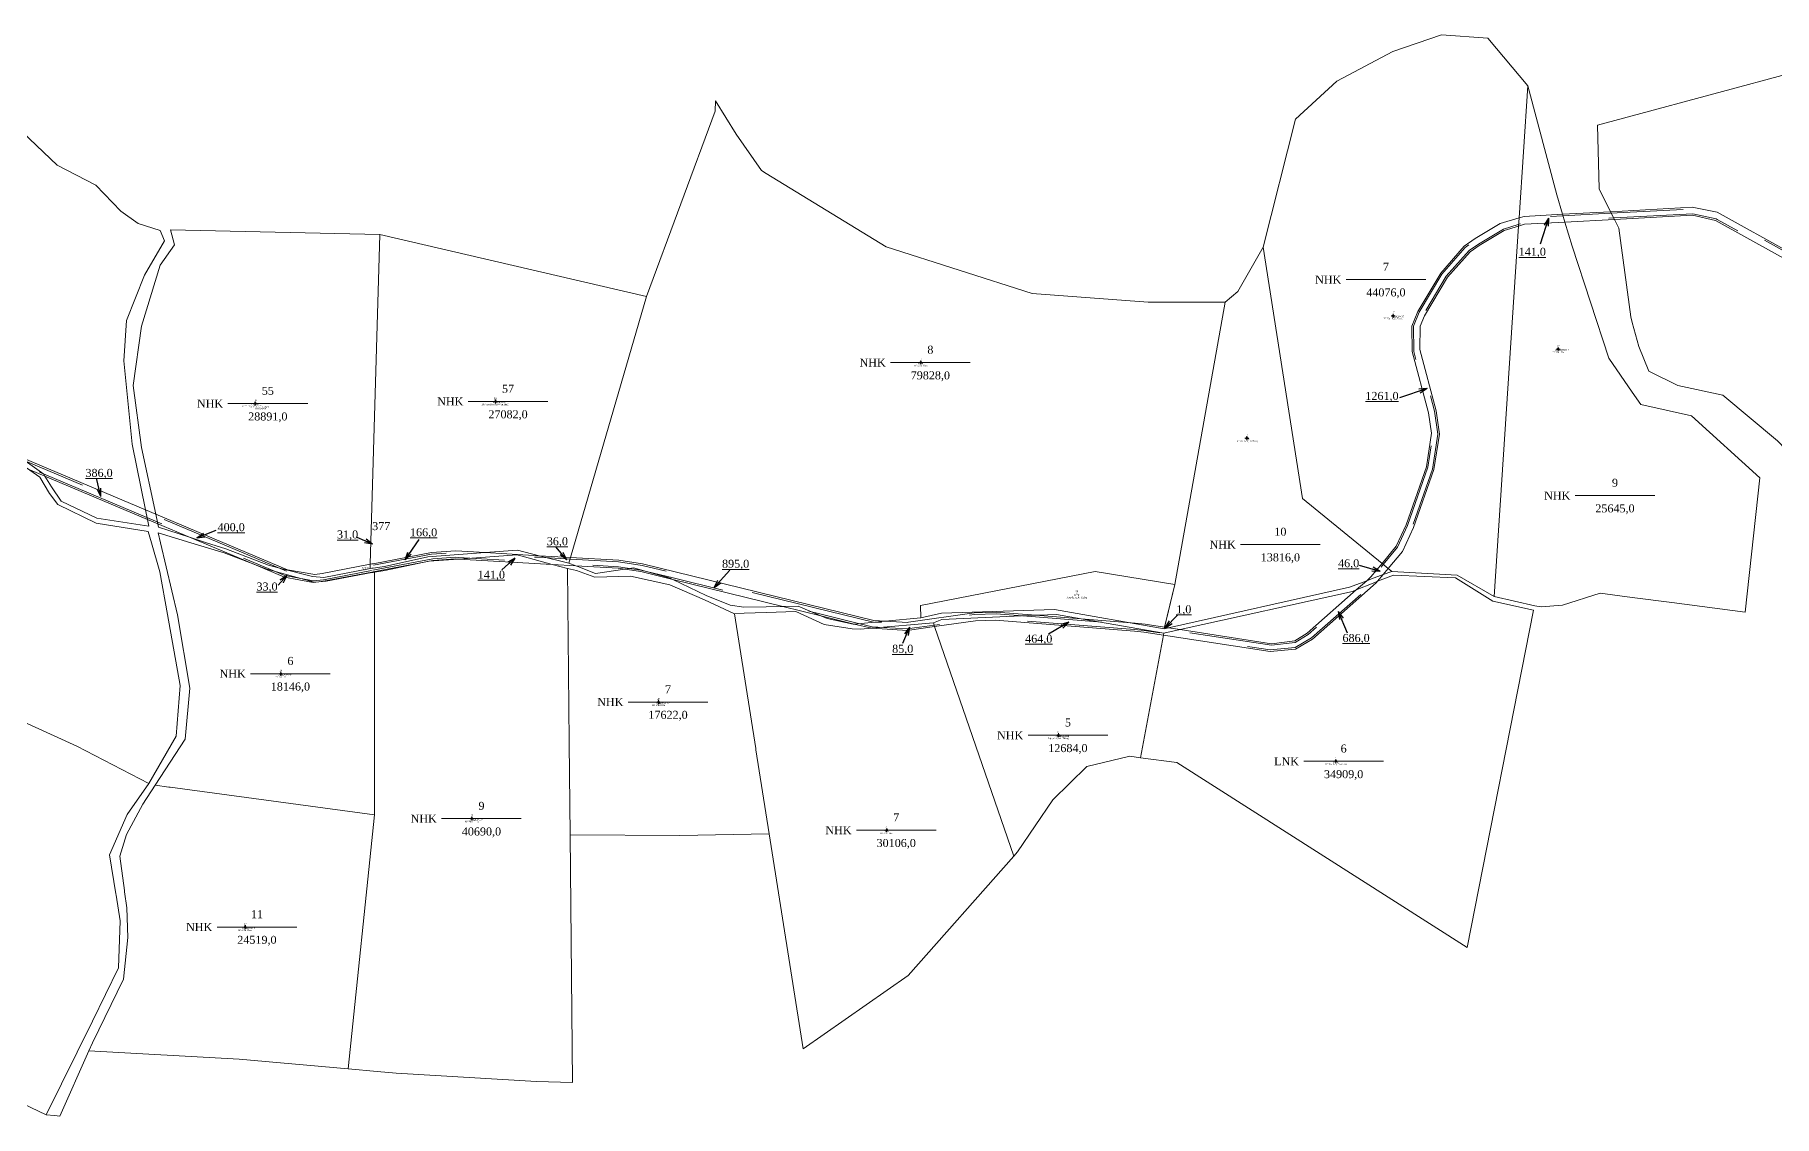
# Model space of a CAD drawing. Header units: metres. Extents: x 108 to 533749, y -130 to 1868317.
# Drawn here: x 531543 to 532630, y 1867642 to 1868317 of the extents above; entities that cross this region are included whole.
import ezdxf
from ezdxf.enums import TextEntityAlignment as Align

# ---------------------------------------------------------------- set-up
doc = ezdxf.new("R2010")
doc.units = ezdxf.units.M
doc.header["$MEASUREMENT"] = 0
doc.linetypes.add('DGN Style 2', pattern=[138.33229145567736, 82.99937487340641, -55.33291658227095])
for name, color, linetype, lineweight in [('Level 10', 7, 'Continuous', 0), ('Level 11', 7, 'Continuous', 0), ('Level 13', 7, 'Continuous', 0), ('Level 16', 7, 'Continuous', 0), ('Level 17', 7, 'Continuous', 0), ('Level 18', 7, 'Continuous', 0), ('Level 2', 7, 'Continuous', 0), ('Level 28', 7, 'Continuous', 0), ('Level 30', 7, 'Continuous', 0), ('Level 4', 7, 'Continuous', 0), ('Level 5', 7, 'Continuous', 0), ('Level 6', 7, 'Continuous', 0)]:
    doc.layers.add(name, color=color, linetype=linetype, lineweight=lineweight)
doc.styles.get("Standard").update_dxf_attribs({"font": 'txt.shx'})
doc.styles.add('Style-Times New Roman', font='times.ttf')
doc.dimstyles.get("Standard").update_dxf_attribs({"dimtxt": 0.18, "dimasz": 0.18, "dimexe": 0.18, "dimexo": 0.06249999999999999, "dimgap": 0.09, "dimtad": 0, "dimjust": 1, "dimtih": 1, "dimtoh": 1, "dimdec": 4, "dimzin": 3, "dimdsep": 46, "dimtxsty": 'Standard', "dimblk": 'TerminatorClosed_0.3', "dimcen": 0.09, "dimadec": 0, "dimazin": 0, "dimtfac": 1, "dimtdec": 4, "dimtofl": 0, "dimtmove": 0, "dimatfit": 1, "dimldrblk": 'NONE', "dimfxl": 1, "dimfrac": 2, "dimtolj": 1, "dimtzin": 3, "dimarcsym": 0})

# ---------------------------------------------------------------- blocks, each defined once
blk = doc.blocks.new('CENTRD')
at = {"layer": 'Level 11', "linetype": 'Continuous', "lineweight": 0}
h = blk.add_hatch(color=1, dxfattribs=at)
edge = h.paths.add_edge_path()
edge.add_arc((-0.002499999827705324, 3.725290298461914e-09), 1.5, 0, 360)
at = {"layer": 'Level 11', "color": 1, "linetype": 'Continuous', "lineweight": 0}
for p, q in [((-6.249999999825377, 3.725290298461914e-09), (-12.49999999982538, 3.725290298461914e-09)), ((1.746229827404022e-10, 6.25000000372529), (-6.249999999825377, 3.725290298461914e-09)), ((-6.249999999825377, 3.725290298461914e-09), (1.746229827404022e-10, -6.24999999627471)), ((1.746229827404022e-10, 12.50000000372529), (1.746229827404022e-10, 6.25000000372529)), ((6.250000000174623, 3.725290298461914e-09), (1.746229827404022e-10, 6.25000000372529)), ((1.746229827404022e-10, -6.24999999627471), (6.250000000174623, 3.725290298461914e-09)), ((12.50000000017462, 3.725290298461914e-09), (6.250000000174623, 3.725290298461914e-09)), ((1.746229827404022e-10, -6.24999999627471), (1.746229827404022e-10, -12.49999999627471))]:
    blk.add_line(p, q, dxfattribs=at)
blk = doc.blocks.new('N_THUA_16')
at = {"layer": 'Level 13', "color": 7, "linetype": 'Continuous', "lineweight": 0}
blk.add_line((-17.03052943909643, 1.164153218269348e-10), (32.77947056084668, 1.164153218269348e-10), dxfattribs=at)
at = {"layer": 'Level 13', "color": 5, "linetype": 'Continuous', "lineweight": 0, "style": 'Style-Times New Roman'}
blk.add_text('55', height=5, dxfattribs=at).set_placement((7.874470560964255, 8.000000000116415), align=Align.MIDDLE_CENTER)
at = {"layer": 'Level 2', "color": 3, "linetype": 'Continuous', "lineweight": 0, "style": 'Style-Times New Roman'}
blk.add_text('NHK', height=5, dxfattribs=at).set_placement((-20.03052943909643, 1.164153218269348e-10), align=Align.MIDDLE_RIGHT)
at = {"layer": 'Level 4', "color": 1, "linetype": 'Continuous', "lineweight": 0, "style": 'Style-Times New Roman'}
blk.add_text('28891,0', height=5, dxfattribs=at).set_placement((7.874470560964255, -7.999999999883585), align=Align.MIDDLE_CENTER)
blk = doc.blocks.new('N_THUA_17')
at = {"layer": 'Level 13', "color": 7, "linetype": 'Continuous', "lineweight": 0}
blk.add_line((-17.04938736449185, 0), (32.76061263544761, 0), dxfattribs=at)
at = {"layer": 'Level 13', "color": 5, "linetype": 'Continuous', "lineweight": 0, "style": 'Style-Times New Roman'}
blk.add_text('57', height=5, dxfattribs=at).set_placement((7.855612635506986, 8), align=Align.MIDDLE_CENTER)
at = {"layer": 'Level 2', "color": 3, "linetype": 'Continuous', "lineweight": 0, "style": 'Style-Times New Roman'}
blk.add_text('NHK', height=5, dxfattribs=at).set_placement((-20.04938736449185, 0), align=Align.MIDDLE_RIGHT)
at = {"layer": 'Level 4', "color": 1, "linetype": 'Continuous', "lineweight": 0, "style": 'Style-Times New Roman'}
blk.add_text('27082,0', height=5, dxfattribs=at).set_placement((7.855612635506986, -8), align=Align.MIDDLE_CENTER)
blk = doc.blocks.new('N_THUA_20')
at = {"layer": 'Level 13', "color": 7, "linetype": 'Continuous', "lineweight": 0}
blk.add_line((-18.97544996292345, 0), (30.83455003713607, 0), dxfattribs=at)
at = {"layer": 'Level 13', "color": 5, "linetype": 'Continuous', "lineweight": 0, "style": 'Style-Times New Roman'}
blk.add_text('7', height=5, dxfattribs=at).set_placement((5.929550037075387, 8), align=Align.MIDDLE_CENTER)
at = {"layer": 'Level 2', "color": 3, "linetype": 'Continuous', "lineweight": 0, "style": 'Style-Times New Roman'}
blk.add_text('NHK', height=5, dxfattribs=at).set_placement((-21.97544996292345, 0), align=Align.MIDDLE_RIGHT)
at = {"layer": 'Level 4', "color": 1, "linetype": 'Continuous', "lineweight": 0, "style": 'Style-Times New Roman'}
blk.add_text('44076,0', height=5, dxfattribs=at).set_placement((5.929550037075387, -8), align=Align.MIDDLE_CENTER)
blk = doc.blocks.new('N_THUA_21')
at = {"layer": 'Level 13', "color": 7, "linetype": 'Continuous', "lineweight": 0}
blk.add_line((-18.97197953417708, 0), (30.83802046576602, 0), dxfattribs=at)
at = {"layer": 'Level 13', "color": 5, "linetype": 'Continuous', "lineweight": 0, "style": 'Style-Times New Roman'}
blk.add_text('8', height=5, dxfattribs=at).set_placement((5.933020465763548, 8), align=Align.MIDDLE_CENTER)
at = {"layer": 'Level 2', "color": 3, "linetype": 'Continuous', "lineweight": 0, "style": 'Style-Times New Roman'}
blk.add_text('NHK', height=5, dxfattribs=at).set_placement((-21.97197953417708, 0), align=Align.MIDDLE_RIGHT)
at = {"layer": 'Level 4', "color": 1, "linetype": 'Continuous', "lineweight": 0, "style": 'Style-Times New Roman'}
blk.add_text('79828,0', height=5, dxfattribs=at).set_placement((5.933020465763548, -8), align=Align.MIDDLE_CENTER)
blk = doc.blocks.new('N_THUA_22')
at = {"layer": 'Level 13', "color": 7, "linetype": 'Continuous', "lineweight": 0}
blk.add_line((-18.97197953427894, -1.164153218269348e-10), (30.83802046585697, -2.328306436538696e-10), dxfattribs=at)
at = {"layer": 'Level 13', "color": 5, "linetype": 'Continuous', "lineweight": 0, "style": 'Style-Times New Roman'}
blk.add_text('9', height=5, dxfattribs=at).set_placement((5.93302046575991, 8), align=Align.MIDDLE_CENTER)
at = {"layer": 'Level 2', "color": 3, "linetype": 'Continuous', "lineweight": 0, "style": 'Style-Times New Roman'}
blk.add_text('NHK', height=5, dxfattribs=at).set_placement((-21.97197953425712, 8.149072527885437e-10), align=Align.MIDDLE_RIGHT)
at = {"layer": 'Level 4', "color": 1, "linetype": 'Continuous', "lineweight": 0, "style": 'Style-Times New Roman'}
blk.add_text('25645,0', height=5, dxfattribs=at).set_placement((5.933020466338348, -8.000000000349246), align=Align.MIDDLE_CENTER)
blk = doc.blocks.new('N_THUA_23')
at = {"layer": 'Level 13', "color": 7, "linetype": 'Continuous', "lineweight": 0}
blk.add_line((-17.05881626567862, 4.656612873077393e-10), (32.75118373441001, 3.492459654808044e-10), dxfattribs=at)
at = {"layer": 'Level 13', "color": 5, "linetype": 'Continuous', "lineweight": 0, "style": 'Style-Times New Roman'}
blk.add_text('10', height=5, dxfattribs=at).set_placement((7.846183733661746, 8.00000000023283), align=Align.MIDDLE_CENTER)
at = {"layer": 'Level 2', "color": 3, "linetype": 'Continuous', "lineweight": 0, "style": 'Style-Times New Roman'}
blk.add_text('NHK', height=5, dxfattribs=at).set_placement((-20.05881626583505, 1.047737896442413e-09), align=Align.MIDDLE_RIGHT)
at = {"layer": 'Level 4', "color": 1, "linetype": 'Continuous', "lineweight": 0, "style": 'Style-Times New Roman'}
blk.add_text('13816,0', height=5, dxfattribs=at).set_placement((7.846183734745864, -7.999999999650754), align=Align.MIDDLE_CENTER)
blk = doc.blocks.new('N_THUA_24')
at = {"layer": 'Level 13', "color": 7, "linetype": 'Continuous', "lineweight": 0}
blk.add_line((-18.97544996291253, 1.164153218269348e-10), (30.83455003714698, 1.164153218269348e-10), dxfattribs=at)
at = {"layer": 'Level 13', "color": 5, "linetype": 'Continuous', "lineweight": 0, "style": 'Style-Times New Roman'}
blk.add_text('6', height=5, dxfattribs=at).set_placement((5.929550037086301, 8.000000000116415), align=Align.MIDDLE_CENTER)
at = {"layer": 'Level 2', "color": 3, "linetype": 'Continuous', "lineweight": 0, "style": 'Style-Times New Roman'}
blk.add_text('NHK', height=5, dxfattribs=at).set_placement((-21.97544996291253, 1.164153218269348e-10), align=Align.MIDDLE_RIGHT)
at = {"layer": 'Level 4', "color": 1, "linetype": 'Continuous', "lineweight": 0, "style": 'Style-Times New Roman'}
blk.add_text('18146,0', height=5, dxfattribs=at).set_placement((5.929550037086301, -7.999999999883585), align=Align.MIDDLE_CENTER)
blk = doc.blocks.new('N_THUA_25')
at = {"layer": 'Level 13', "color": 7, "linetype": 'Continuous', "lineweight": 0}
blk.add_line((-18.97544996280703, 0), (30.83455003713243, 0), dxfattribs=at)
at = {"layer": 'Level 13', "color": 5, "linetype": 'Continuous', "lineweight": 0, "style": 'Style-Times New Roman'}
blk.add_text('7', height=5, dxfattribs=at).set_placement((5.929550037253648, 8), align=Align.MIDDLE_CENTER)
at = {"layer": 'Level 2', "color": 3, "linetype": 'Continuous', "lineweight": 0, "style": 'Style-Times New Roman'}
blk.add_text('NHK', height=5, dxfattribs=at).set_placement((-21.97544996280703, 0), align=Align.MIDDLE_RIGHT)
at = {"layer": 'Level 4', "color": 1, "linetype": 'Continuous', "lineweight": 0, "style": 'Style-Times New Roman'}
blk.add_text('17622,0', height=5, dxfattribs=at).set_placement((5.929550037253648, -8), align=Align.MIDDLE_CENTER)
blk = doc.blocks.new('N_THUA_26')
at = {"layer": 'Level 13', "color": 7, "linetype": 'Continuous', "lineweight": 0}
blk.add_line((-18.97197953425348, -1.164153218269348e-10), (30.83802046580604, -1.164153218269348e-10), dxfattribs=at)
at = {"layer": 'Level 13', "color": 5, "linetype": 'Continuous', "lineweight": 0, "style": 'Style-Times New Roman'}
blk.add_text('9', height=5, dxfattribs=at).set_placement((5.933020465745358, 7.999999999883585), align=Align.MIDDLE_CENTER)
at = {"layer": 'Level 2', "color": 3, "linetype": 'Continuous', "lineweight": 0, "style": 'Style-Times New Roman'}
blk.add_text('NHK', height=5, dxfattribs=at).set_placement((-21.97197953425348, -1.164153218269348e-10), align=Align.MIDDLE_RIGHT)
at = {"layer": 'Level 4', "color": 1, "linetype": 'Continuous', "lineweight": 0, "style": 'Style-Times New Roman'}
blk.add_text('40690,0', height=5, dxfattribs=at).set_placement((5.933020465745358, -8.000000000116415), align=Align.MIDDLE_CENTER)
blk = doc.blocks.new('N_THUA_28')
at = {"layer": 'Level 13', "color": 7, "linetype": 'Continuous', "lineweight": 0}
blk.add_line((-17.52971201729088, -1.164153218269348e-10), (32.28028798276864, -1.164153218269348e-10), dxfattribs=at)
at = {"layer": 'Level 13', "color": 5, "linetype": 'Continuous', "lineweight": 0, "style": 'Style-Times New Roman'}
blk.add_text('11', height=5, dxfattribs=at).set_placement((7.37528798270796, 7.999999999883585), align=Align.MIDDLE_CENTER)
at = {"layer": 'Level 2', "color": 3, "linetype": 'Continuous', "lineweight": 0, "style": 'Style-Times New Roman'}
blk.add_text('NHK', height=5, dxfattribs=at).set_placement((-20.52971201729088, -1.164153218269348e-10), align=Align.MIDDLE_RIGHT)
at = {"layer": 'Level 4', "color": 1, "linetype": 'Continuous', "lineweight": 0, "style": 'Style-Times New Roman'}
blk.add_text('24519,0', height=5, dxfattribs=at).set_placement((7.37528798270796, -8.000000000116415), align=Align.MIDDLE_CENTER)
blk = doc.blocks.new('N_THUA_29')
at = {"layer": 'Level 13', "color": 7, "linetype": 'Continuous', "lineweight": 0}
blk.add_line((-18.95661041326093, -1.164153218269348e-10), (30.85338958679858, -1.164153218269348e-10), dxfattribs=at)
at = {"layer": 'Level 13', "color": 5, "linetype": 'Continuous', "lineweight": 0, "style": 'Style-Times New Roman'}
blk.add_text('5', height=5, dxfattribs=at).set_placement((5.948389586796111, 7.999999999883585), align=Align.MIDDLE_CENTER)
at = {"layer": 'Level 2', "color": 3, "linetype": 'Continuous', "lineweight": 0, "style": 'Style-Times New Roman'}
blk.add_text('NHK', height=5, dxfattribs=at).set_placement((-21.95661041326093, -1.164153218269348e-10), align=Align.MIDDLE_RIGHT)
at = {"layer": 'Level 4', "color": 1, "linetype": 'Continuous', "lineweight": 0, "style": 'Style-Times New Roman'}
blk.add_text('12684,0', height=5, dxfattribs=at).set_placement((5.948389586796111, -8.000000000116415), align=Align.MIDDLE_CENTER)
blk = doc.blocks.new('N_THUA_30')
at = {"layer": 'Level 13', "color": 7, "linetype": 'Continuous', "lineweight": 0}
blk.add_line((-20.12774381472991, 1.164153218269348e-10), (29.68225618521319, 1.164153218269348e-10), dxfattribs=at)
at = {"layer": 'Level 13', "color": 5, "linetype": 'Continuous', "lineweight": 0, "style": 'Style-Times New Roman'}
blk.add_text('6', height=5, dxfattribs=at).set_placement((4.777256185330771, 8.000000000116415), align=Align.MIDDLE_CENTER)
at = {"layer": 'Level 2', "color": 3, "linetype": 'Continuous', "lineweight": 0, "style": 'Style-Times New Roman'}
blk.add_text('LNK', height=5, dxfattribs=at).set_placement((-23.12774381472991, 1.164153218269348e-10), align=Align.MIDDLE_RIGHT)
at = {"layer": 'Level 4', "color": 1, "linetype": 'Continuous', "lineweight": 0, "style": 'Style-Times New Roman'}
blk.add_text('34909,0', height=5, dxfattribs=at).set_placement((4.777256185330771, -7.999999999883585), align=Align.MIDDLE_CENTER)
blk = doc.blocks.new('N_THUA_31')
at = {"layer": 'Level 13', "color": 7, "linetype": 'Continuous', "lineweight": 0}
blk.add_line((-18.97544996292345, 1.164153218269348e-10), (30.83455003713607, 1.164153218269348e-10), dxfattribs=at)
at = {"layer": 'Level 13', "color": 5, "linetype": 'Continuous', "lineweight": 0, "style": 'Style-Times New Roman'}
blk.add_text('7', height=5, dxfattribs=at).set_placement((5.929550037137233, 8.000000000116415), align=Align.MIDDLE_CENTER)
at = {"layer": 'Level 2', "color": 3, "linetype": 'Continuous', "lineweight": 0, "style": 'Style-Times New Roman'}
blk.add_text('NHK', height=5, dxfattribs=at).set_placement((-21.97544996292345, 1.164153218269348e-10), align=Align.MIDDLE_RIGHT)
at = {"layer": 'Level 4', "color": 1, "linetype": 'Continuous', "lineweight": 0, "style": 'Style-Times New Roman'}
blk.add_text('30106,0', height=5, dxfattribs=at).set_placement((5.929550037137233, -7.999999999883585), align=Align.MIDDLE_CENTER)
blk = doc.blocks.new('TerminatorClosed_0.3')
at = {"color": 0, "linetype": 'ByBlock', "lineweight": -2}
for p, q in [((0, 0), (-1, 0.1666666666666667)), ((-1, 0.1666666666666667), (-1, -0.1666666666666667)), ((0, 0), (-1, 0)), ((0, 0), (-1, -0.1666666666666667))]:
    blk.add_line(p, q, dxfattribs=at)
blk = doc.blocks.new('TerminatorOpen_0.5')
at = {"color": 0, "linetype": 'ByBlock', "lineweight": -2}
for q in [(-1, 0.25), (-1, 0), (-1, -0.25)]:
    blk.add_line((0, 0), q, dxfattribs=at)

msp = doc.modelspace()

# ---------------------------------------------------------------- linework, layer by layer
at = {"layer": 'Level 10', "color": 7, "linetype": 'Continuous', "lineweight": 0}
for p, q in [((531758.51, 1868192.5), (531925.2, 1868153.7)), ((532255.24, 1867973.92), (532286.73, 1868150.24)), ((531738.75, 1867671.41), (531755.16, 1867830.11))]:
    msp.add_line(p, q, dxfattribs=at)
at = {"layer": 'Level 10', "color": 7, "linetype": 'Continuous', "lineweight": 0, "flags": 128}
for points in [[(532310.55, 1868184.53), (532330.64, 1868264.56), (532356.51, 1868288.24), (532391.54, 1868306.9), (532421.95, 1868317.25), (532450.83, 1868315.12), (532475.76, 1868285.3)], [(532804.16, 1868169.21), (532813.4, 1868303.21), (532643.16, 1868294.19), (532541.1093, 1868266.6473)], [(532454.69, 1867966.36), (532469.9737, 1868197.7124), (532470.3159, 1868202.8921), (532475.76, 1868285.3)], [(532475.76, 1868285.3), (532493.84, 1868217.36), (532497.544, 1868205.1526), (532499.039, 1868200.2259), (532503.58, 1868185.26), (532526.48, 1868115.35), (532541.1093, 1868094.1243)], [(531925.2, 1868153.7), (531967.99, 1868269.5), (531968.37, 1868275.92), (531981.17, 1868255.11), (531996.99, 1868232.5), (532000, 1868230.66), (532074.88, 1868184.88), (532166.08, 1868155.65), (532238.57, 1868150.24), (532286.73, 1868150.24)], [(531535.5, 1868052.22), (531548.55, 1868042.72), (531549.2495, 1868041.5821), (531553.4, 1868034.83), (531559.47, 1868025.93), (531581.74, 1868015.23), (531614.19, 1868010.27), (531613.3132, 1868014.5761), (531612.1045, 1868020.5117), (531603.74, 1868061.59), (531598.58, 1868113.68), (531600.36, 1868138.78), (531611.6, 1868167.11), (531624.05, 1868188.53), (531621.23, 1868195.04), (531607.48, 1868199.44), (531596.79, 1868207.07), (531581.08, 1868223.23), (531556.85, 1868235.8), (531535.31, 1868256.46)], [(532541.1093, 1868137.4769), (532540.13, 1868141.08), (532532.6, 1868196.47), (532529.8936, 1868201.8873), (532527.4575, 1868206.7633), (532520.29, 1868221.11), (532519.37, 1868260.78), (532541.1093, 1868266.6473)], [(531752.5, 1867983.92), (531723.63, 1867978.27), (531716.53, 1867978.95), (531697.53, 1867983.58), (531688.92, 1867986.07), (531662.27, 1867996.14), (531650.35, 1868000), (531639.7215, 1868003.4437), (531620.32, 1868009.73), (531619.8768, 1868011.8093), (531618.6059, 1868017.7711), (531609.7, 1868059.55), (531604.34, 1868098.21), (531609.56, 1868135.25), (531621.38, 1868173.34), (531630.21, 1868185.97), (531627.69, 1868195.44), (531758.51, 1868192.5)], [(531752.5, 1867983.92), (531752.5761, 1867986.5615), (531758.51, 1868192.5)], [(532286.73, 1868150.24), (532294.58, 1868156.88), (532310.55, 1868184.53)], [(532310.55, 1868184.53), (532334.98, 1868027.7), (532384.741, 1867987.0204), (532388.6072, 1867983.8599), (532390.87, 1867982.01)], [(531876.58, 1867987.12), (531877.6421, 1867990.759), (531925.2, 1868153.7)], [(532541.1093, 1868137.4769), (532545.15, 1868122.61), (532551.51, 1868107.14), (532569.49, 1868098.23), (532597.63, 1868092.11), (532631.88, 1868063.64), (532653.59, 1868040.99), (532704.06, 1868010.35), (532716.06, 1868000), (532741.74, 1867977.84), (532745.66, 1867971.9), (532747.94, 1867972.85), (532751.77, 1867973.89), (532758.25, 1867976.75), (532765.44, 1867979.74), (532776.26, 1867985.94), (532783.9, 1867990.21), (532792.11, 1867994.46)], [(531614.31, 1867849.65), (531631.33, 1867879.1), (531633.77, 1867910.87), (531625.95, 1867955.24), (531621.1, 1867981.88), (531615.81, 1868000), (531613.74, 1868007.07), (531581.41, 1868012.21), (531557.42, 1868023.81), (531552.12, 1868030.73), (531546.15, 1868040.97), (531533.71, 1868049.69), (531511.2, 1868060.02), (531494.1, 1868065.37), (531470.81, 1868070.2), (531463.21, 1868073.42), (531440.06, 1868079.82), (531426.45, 1868089.16), (531419.47, 1868098.48), (531416.4, 1868101.27), (531412.93, 1868103.73), (531392.89, 1868105.73), (531387.28, 1868108.88), (531381.35, 1868112.52)], [(532541.1093, 1868094.1243), (532546.44, 1868086.39), (532578, 1868079.23), (532620.81, 1868040.61), (532611.69, 1867956.54), (532565.89, 1867962.64), (532541.1093, 1867965.8413)], [(531618.23, 1867848.49), (531636.97, 1867877.2), (531639.83, 1867909.17), (531632.2, 1867954.97), (531621.46, 1868000), (531619.97, 1868006.23), (531640.46, 1868000), (531661.19, 1867993.7), (531679.9151, 1867986.5002), (531688.03, 1867983.38), (531717.6, 1867975.26), (531720.3534, 1867975.5534), (531724.92, 1867976.04), (531753.4528, 1867981.3032), (531754.3038, 1867981.4602), (531755.17, 1867981.62)], [(531752.5, 1867983.92), (531753.4699, 1867984.0519), (531754.3206, 1867984.1675), (531761.4, 1867985.13), (531788.61, 1867991.09), (531824.3951, 1867993.8201), (531844.58, 1867995.36), (531858.0807, 1867991.8836), (531876.58, 1867987.12)], [(531755.17, 1867981.62), (531761.69, 1867982.54), (531789.07, 1867988.38), (531807.6171, 1867989.7763), (531844.06, 1867992.52), (531847.43, 1867991.5), (531866.1274, 1867986.4127), (531875.73, 1867983.8)], [(531876.58, 1867987.12), (531881.0295, 1867985.556), (531882.27, 1867985.12), (531893.28, 1867980.77), (531911.5713, 1867983.4248), (531917.05, 1867984.22), (531939.91, 1867977.8), (531941.5131, 1867977.0297), (531962.49, 1867966.95), (531977.53, 1867960.92), (531986.04, 1867959.81), (532000, 1867960.01), (532010.3094, 1867960.1594), (532020.01, 1867960.3), (532034.0172, 1867954.3458), (532038.03, 1867952.64), (532054.23, 1867949.15), (532054.9397, 1867949.2151), (532074.3143, 1867950.9935), (532096.61, 1867953.04), (532096.46, 1867960.78), (532205.48, 1867981.99), (532255.24, 1867973.92)], [(531755.16, 1867830.11), (531755.1632, 1867879.3308), (531755.1633, 1867880.1814), (531755.17, 1867981.62)], [(531875.73, 1867983.8), (531881.42, 1867982.73), (531892.9, 1867978.49), (531915.24, 1867979.03), (531939.76, 1867973.72), (531961.4, 1867964.29), (531980.15, 1867955.54)], [(531875.73, 1867983.8), (531876.8229, 1867875.6854), (531876.8315, 1867874.8345), (531877.41, 1867817.61)], [(532248.31, 1867943.43), (532258.6208, 1867945.7116), (532366.35, 1867969.55), (532368.5979, 1867970.4674), (532379.14, 1867974.77), (532381.9906, 1867975.8859), (532391.81, 1867979.73), (532430.66, 1867978.16), (532453.88, 1867963.45), (532479.31, 1867957.96), (532437.86, 1867747.15), (532256.48, 1867862.75), (532233.79, 1867865.71)], [(532255.24, 1867973.92), (532248.7558, 1867947.2328), (532248.5, 1867946.18), (532251.3844, 1867946.8275), (532364.46, 1867972.21), (532375.1834, 1867976.2702), (532378.22, 1867977.42), (532385.4362, 1867980.0384), (532390.87, 1867982.01)], [(532390.87, 1867982.01), (532431.73, 1867979.75), (532454.69, 1867966.36)], [(532454.69, 1867966.36), (532480.11, 1867960.58), (532484.07, 1867959.97), (532497.38, 1867961.08), (532521.07, 1867968.43), (532541.1093, 1867965.8413)], [(531980.15, 1867955.54), (531986.25, 1867956), (532000, 1867956.41), (532018.48, 1867956.97), (532036.12, 1867948.99), (532053.67, 1867946.21), (532058.82, 1867945.9), (532065.9393, 1867946.5233), (532104.39, 1867949.89)], [(531980.15, 1867955.54), (531993.4206, 1867871.3765), (531993.5555, 1867870.5209), (532001.81, 1867818.17)], [(532104.39, 1867949.89), (532109.75, 1867951.93), (532168.3182, 1867954.6357), (532175.77, 1867954.98), (532181.32, 1867955.12), (532196.7231, 1867952.4321), (532248.31, 1867943.43)], [(532104.39, 1867949.89), (532105.1938, 1867947.561), (532154.64, 1867804.29)], [(532233.79, 1867865.71), (532248.0944, 1867942.2757), (532248.31, 1867943.43)], [(531252.96, 1867880.64), (531259.488, 1867882.0057), (531260.6201, 1867882.2425), (531457.93, 1867923.52), (531569.22, 1867872.94), (531614.31, 1867849.65)], [(532154.64, 1867804.29), (532156.88, 1867806.82), (532179.13, 1867839.48), (532200.23, 1867860.19), (532227.08, 1867866.58), (532233.79, 1867865.71)], [(531550.13, 1867642.62), (531578.92, 1867701.07), (531595.21, 1867734.4), (531596.27, 1867763.76), (531593.732, 1867779.7588), (531593.5951, 1867780.6218), (531589.72, 1867805.05), (531600.62, 1867830.25), (531614.31, 1867849.65)], [(531576.74, 1867682.61), (531578.92, 1867687.52), (531598.39, 1867727.33), (531601.1, 1867753.4), (531600.37, 1867771.88), (531599.0693, 1867781.9615), (531598.9566, 1867782.8346), (531596.2, 1867804.2), (531600.18, 1867817.66), (531610.5, 1867836.65), (531618.23, 1867848.49)], [(531618.23, 1867848.49), (531626.7085, 1867847.3519), (531627.6403, 1867847.2269), (531755.16, 1867830.11)], [(531738.75, 1867671.41), (531756.86, 1867669.79), (531768.8, 1867668.72), (531856.35, 1867663.46), (531878.98, 1867662.75), (531877.41, 1867817.61)], [(531877.41, 1867817.61), (531945.96, 1867817.19), (532001.81, 1867818.17)], [(532001.81, 1867818.17), (532022.98, 1867683.91), (532088.65, 1867729.63), (532154.64, 1867804.29)], [(531576.74, 1867682.61), (531670.74, 1867677.48), (531738.75, 1867671.41)], [(531507.51, 1867663.26), (531535.0078, 1867649.9434), (531535.7911, 1867649.5641), (531550.13, 1867642.62)]]:
    msp.add_lwpolyline(points, dxfattribs=at)
at = {"layer": 'Level 10', "color": 7, "lineweight": 0, "flags": 128}
msp.add_lwpolyline([(531550.13, 1867642.62), (531555.22, 1867642.12), (531558.6, 1867641.78), (531576.74, 1867682.61)], dxfattribs=at)
at = {"layer": 'Level 2', "color": 250, "linetype": 'Continuous', "lineweight": 0, "flags": 128}
msp.add_lwpolyline([(532096.61, 1867953.04), (532109.46, 1867955.95), (532180.06, 1867958.28), (532248.5, 1867946.18), (532255.24, 1867973.92), (532205.48, 1867981.99), (532096.46, 1867960.78), (532096.61, 1867953.04)], close=True, dxfattribs=at)
at = {"layer": 'Level 30', "color": 5, "linetype": 'Continuous', "lineweight": 0}
for p, q in [((531753.4865000152, 1867986.735499985), (531754.3375999939, 1867986.898100009)), ((531753.4548999908, 1867981.638899991), (531754.3058999908, 1867981.801599994))]:
    msp.add_line(p, q, dxfattribs=at)
at = {"layer": 'Level 30', "color": 5, "linetype": 'Continuous', "lineweight": 0, "flags": 128}
for points in [[(531754.3058999908, 1867981.801599994), (531791.7238000123, 1867988.952500015), (531805.8174000061, 1867989.879800012), (531807.6171000091, 1867989.776299997), (531866.127400006, 1867986.412700003), (531881.0294999847, 1867985.556), (531907.5155999939, 1867984.033400006), (531911.5712999969, 1867983.424800012), (531921.525299997, 1867981.931100009), (531941.5131000092, 1867977.029700003), (532010.3094000061, 1867960.159400006), (532034.0171999878, 1867954.345800012), (532054.939700003, 1867949.215100009), (532065.9091999878, 1867946.525199988), (532065.939299997, 1867946.523299997), (532088.138299997, 1867945.159700003), (532089.5678000122, 1867945.345599994), (532105.1938000122, 1867947.561), (532130.671, 1867951.173100009), (532143.1898999908, 1867951.570199988), (532230.0877000031, 1867944.828700003), (532235.9048000122, 1867944.155499985), (532248.0944000061, 1867942.275700003), (532314.8278000122, 1867931.984899991), (532330.7545000153, 1867933.513800012), (532341.2671999878, 1867939.720899991), (532381.1211000092, 1867974.838199988), (532381.9905999938, 1867975.885899991), (532385.4361999878, 1867980.038400006), (532388.6071999877, 1867983.859899991), (532397.4765000152, 1867994.548599994), (532404.4537000031, 1868009.500100009), (532417.1314999848, 1868045.748299997), (532420.621, 1868067.744299997), (532418.5371000092, 1868082.442599994), (532408.3797000031, 1868120.643100009), (532408.5358000122, 1868135.339199988), (532411.343700003, 1868141.805700003), (532425.6658000122, 1868165.797100009), (532439.8258999909, 1868181.781199988), (532445.484700003, 1868185.647899991), (532461.0821999878, 1868194.993199988), (532469.973700003, 1868197.712400006), (532473.7375999939, 1868198.863499985), (532499.039, 1868200.225899991), (532529.8935999939, 1868201.887299997), (532578.7394999848, 1868204.517400006), (532593.0925999939, 1868201.357299997), (532593.5691999878, 1868201.098700003), (532767.7491999877, 1868104.370199988)], [(532770.1767000031, 1868108.741400006), (532595.996700003, 1868205.469899991), (532594.167700003, 1868206.411199988), (532578.470599994, 1868209.510199988), (532527.4574999848, 1868206.763299997), (532497.544, 1868205.152599994), (532473.468700003, 1868203.856299997), (532470.3158999908, 1868202.892100009), (532458.5124000061, 1868199.282199988), (532442.9148999909, 1868189.937), (532436.0128000122, 1868185.142899991), (532421.372599994, 1868168.36), (532407.0505000153, 1868144.368599994), (532403.3688000122, 1868135.357199988), (532403.5475999939, 1868119.358199988), (532413.705, 1868081.157800012), (532415.596299997, 1868068.514400006), (532412.4118999909, 1868047.399), (532399.734, 1868011.150800012), (532393.5694999847, 1867997.768), (532384.741, 1867987.020400006), (532377.8155999939, 1867978.589599994), (532375.1834000061, 1867976.270199988), (532368.5978999909, 1867970.467400006), (532337.9615999939, 1867943.472299997), (532330.1854000061, 1867938.649400006), (532315.5898000122, 1867936.926500015), (532258.6208000123, 1867945.711599994), (532251.3844000062, 1867946.827499985), (532248.7558000123, 1867947.232800012), (532236.6668000122, 1867949.097100009), (532230.4744000061, 1867949.813700003), (532196.7231000091, 1867952.432100009), (532168.3181999878, 1867954.635700003), (532143.576700003, 1867956.555199988), (532129.9691000092, 1867956.123599994), (532088.8658999909, 1867950.296100009), (532088.4234000061, 1867950.235100009), (532074.314299997, 1867950.993499985), (532067.1, 1867951.381299997), (531922.7161000092, 1867986.787199988), (531907.8025999939, 1867989.025199988), (531877.6421000091, 1867990.759), (531858.0807000031, 1867991.883599994), (531824.3951000092, 1867993.820100009), (531806.104299997, 1867994.871599994), (531790.785299997, 1867993.863599994), (531754.3375999939, 1867986.898100009)], [(531753.4548999908, 1867981.638899991), (531723.4235000153, 1867975.899599994), (531720.3534000061, 1867975.553400006), (531716.9658000122, 1867975.171299997), (531698.9368000122, 1867978.481599994), (531679.9151000092, 1867986.500199988), (531639.7214999847, 1868003.443700003), (531619.8768000122, 1868011.809299997), (531613.3131999878, 1868014.576100009), (531549.2495000153, 1868041.582100009), (531462.2621000091, 1868078.251499985)], [(531520.1851000092, 1868059.260199988), (531612.1045000153, 1868020.511700003), (531618.6058999909, 1868017.771100009), (531700.8791000091, 1867983.089), (531717.843, 1867980.220899991), (531722.485, 1867980.810800012), (531752.5761000091, 1867986.561499985), (531753.4865000152, 1867986.735499985)]]:
    msp.add_lwpolyline(points, dxfattribs=at)
at = {"layer": 'Level 6', "color": 250, "linetype": 'DGN Style 2', "lineweight": 0, "flags": 128}
for points in [[(531754.1181880535, 1867982.783824117), (531791.5966357271, 1867989.946295344), (531805.8132647789, 1867990.881690139), (531807.6745147355, 1867990.774650411), (531866.1847925632, 1867987.411051692), (531881.0868937639, 1867986.554351619), (531907.6187112208, 1867985.029123477), (531921.7189864215, 1867982.913231735), (531941.7512634234, 1867978.000925099), (532010.547564751, 1867961.130624776), (532034.2553627506, 1867955.317025268), (532055.1778675005, 1867950.186324104), (532066.0604208346, 1867947.517744818), (532088.1041662395, 1867946.163681522), (532089.4331293931, 1867946.33650715), (532105.0534272536, 1867948.551098727), (532130.5847043076, 1867952.170865661), (532143.2127896459, 1867952.571429003), (532230.1838882085, 1867945.824242542), (532236.0385338928, 1867945.146697447), (532248.2468117697, 1867943.264017085), (532314.8566688423, 1867932.992268336), (532330.4375716015, 1867934.487973194), (532340.6771781362, 1867940.533828367), (532380.4014286245, 1867975.536887561), (532381.2210579907, 1867976.524496191), (532384.6666299597, 1867980.676962432), (532387.8376351366, 1867984.498468656), (532396.6247434111, 1867995.088116537), (532403.5263162843, 1868009.877554578), (532416.1579212706, 1868045.993674438), (532419.6098172779, 1868067.752638257), (532417.5553667845, 1868082.243223128), (532407.378311032, 1868120.517645539), (532407.5380041207, 1868135.552017472), (532410.4520740471, 1868142.263023307), (532424.8551690689, 1868166.390100606), (532439.159486133, 1868182.536994655), (532444.9451515059, 1868186.490382699), (532460.6729823168, 1868195.913770894), (532469.681250041, 1868198.668680833), (532473.5619069658, 1868199.855488164), (532498.9852310716, 1868201.224453396), (532529.8398317811, 1868202.88585344), (532578.8216189307, 1868205.523270273), (532593.4454575612, 1868202.303562157), (532594.0504161796, 1868201.975315625), (532768.1664297064, 1868105.282349629), (532792.0595564175, 1868096.531613549), (532795.5771455215, 1868095.917093233), (532799.1505583524, 1868095.374361963), (532882.7996415357, 1868082.671164531), (532890.9983440021, 1868081.426064142), (532925.3273395033, 1868076.212802409), (532945.7011641065, 1868069.063384231), (532955.1230733688, 1868062.284706675), (532955.8101521803, 1868061.678410912)], [(532955.8101924753, 1868061.678375352), (533014.5261924753, 1868009.860275374), (533038.1929603894, 1867988.973897204), (533057.0416568753, 1867977.573999997), (533071.9800256484, 1867973.922368072), (533130.2423165045, 1867967.21213287), (533213.339414963, 1867957.641733043), (533259.8538309147, 1867952.284578826), (533276.4536812461, 1867948.898671697), (533280.6442987348, 1867947.658383851), (533376.4273007234, 1867919.309483272), (533499.5020996209, 1867882.883183605), (533570.2242678878, 1867861.951514469), (533581.8098760559, 1867856.375468854), (533592.7356166771, 1867851.116948321), (533593.4313181255, 1867850.626244244), (533610.4072433161, 1867838.525600661), (533610.8424237052, 1867838.215414643), (533648.9735418045, 1867811.03520173), (533652.7083572551, 1867808.372988448), (533654.4496525944, 1867810.81591385), (533653.7428774198, 1867811.319684563), (533617.0980575073, 1867837.440498781), (533606.7695608265, 1867844.802696392), (533595.1786978246, 1867853.064818772), (533593.9113739956, 1867853.949343612), (533588.4841885024, 1867856.528395983), (533570.9235248703, 1867864.873177274), (533498.4693993983, 1867886.317416675), (533375.2616998903, 1867922.783116532), (533281.254799514, 1867950.606316633), (533277.388117977, 1867951.750728526), (533260.1109683269, 1867955.27482125), (533214.7147848344, 1867960.50316697), (533131.2096849274, 1867970.120566968), (533072.2026898313, 1867976.916592513), (533058.8840070079, 1867980.064471228), (533040.3155301154, 1867991.101851785), (533013.7837078054, 1868014.516724428), (532964.4759072467, 1868058.031924898), (532957.1856821616, 1868064.465669849), (532946.4456029567, 1868072.06866943), (532925.596372211, 1868079.206318771), (532895.2523589435, 1868083.814435421), (532882.061155157, 1868085.817735995), (532799.1953590282, 1868098.401935398), (532796.0079966761, 1868098.886035868), (532793.2689474443, 1868099.350611772), (532769.7616520962, 1868107.828038725), (532595.5250307057, 1868204.58798263), (532593.8355687842, 1868205.457468963), (532578.3995481577, 1868208.504925365), (532527.5112690425, 1868205.764746599), (532497.5977673662, 1868204.154046505), (532473.6443900613, 1868202.864311261), (532470.6083527715, 1868201.935820044), (532458.921620503, 1868198.361631446), (532443.4577301946, 1868189.096483353), (532436.68497462, 1868184.392224119), (532422.1852074971, 1868167.770310401), (532407.9477383697, 1868143.920678195), (532404.3709972665, 1868135.166177618), (532404.5461406815, 1868119.494366753), (532414.6857473521, 1868081.360884742), (532416.6075167153, 1868068.513796063), (532413.3867519229, 1868047.157265229), (532400.662204006, 1868010.775691153), (532394.423922645, 1867997.232715783), (532385.5137222246, 1867986.385655677), (532378.5371756224, 1867977.892591143), (532375.844519962, 1867975.519919771), (532369.2590131554, 1867969.717113805), (532338.559860759, 1867942.666631559), (532330.523481593, 1867937.682365071), (532315.57188508, 1867935.917442388), (532258.4683930732, 1867944.723282168), (532251.2319949192, 1867945.839181873), (532248.6034122612, 1867946.244479228), (532236.5330681443, 1867948.105902215), (532230.3782146003, 1867948.818157238), (532196.6457531832, 1867951.435095762), (532168.2408542223, 1867953.638695674), (532143.5538078394, 1867955.553971028), (532130.0553942492, 1867955.125834162), (532089.0043680707, 1867949.305731242), (532088.4652223468, 1867949.231408326), (532074.2606249427, 1867949.99494153), (532066.9527994107, 1867950.387768946), (531922.5224107059, 1867985.805068925), (531907.699486816, 1867988.029476584), (531877.5847089738, 1867989.760648224), (531858.0233040048, 1867990.885248503), (531824.337707294, 1867992.82174833), (531806.108448448, 1867993.869710441), (531790.9124668315, 1867992.869805129), (531754.5253122948, 1867985.915875955)], [(531753.2671871978, 1867982.62112395), (531723.2733891379, 1867976.889010055), (531717.0008112248, 1867976.181588144), (531699.2247050344, 1867979.445454374), (531319.7938252663, 1868139.393946747), (531317.5743173214, 1868140.291123733), (531293.127321897, 1868145.462626762), (531214.0377435299, 1868149.234035358), (531212.4195084902, 1868149.333665325), (531191.0456512398, 1868154.890923765), (531146.7726662654, 1868175.383269225), (531139.9411176469, 1868177.553862179), (531124.9663340887, 1868176.22160644), (531105.3791586574, 1868168.865911841), (531104.3245148929, 1868171.674394751), (531123.6672401639, 1868178.938289461), (531139.2458063605, 1868180.667151352), (531148.1570734914, 1868178.04823011), (531192.4723478366, 1868157.536356727), (531213.3645318004, 1868152.274543034), (531214.1706252333, 1868152.231180137), (531293.1117699936, 1868148.46675449), (531318.0329653675, 1868143.323930769), (531320.9751761914, 1868142.151683072), (531700.5977739954, 1867982.122372249), (531717.8222348745, 1867979.210219004), (531722.642041944, 1867979.822714543), (531753.6742129362, 1867985.753276049)]]:
    msp.add_lwpolyline(points, dxfattribs=at)

# ---------------------------------------------------------------- block references
at = {"layer": 'Level 11', "color": 1, "linetype": 'Continuous', "lineweight": 0, "xscale": 0.1, "yscale": 0.1, "zscale": 0.1}
for p in [(532391.74, 1868141.81), (532494.78, 1868120.92), (532096.59, 1868112.54), (531680.69, 1868086.86), (531830.8, 1868088.21), (532300.34, 1868065.36), (531696.75, 1867918.17), (531932.7, 1867900.5), (532182.51, 1867879.7), (532355.96, 1867863.44), (531816.11, 1867827.64), (532075.26, 1867820.44), (531674.37, 1867759.95)]:
    msp.add_blockref('CENTRD', p, dxfattribs=at)
at = {"layer": 'Level 17', "color": 250, "linetype": 'Continuous', "lineweight": 0, "xscale": 5, "yscale": 5, "zscale": 5, "rotation": 48.38435812997287}
msp.add_blockref('TerminatorOpen_0.5', (531700.4901301876, 1867979.428990112), dxfattribs=at)
at = {"layer": 'Level 2', "color": 3, "linetype": 'Continuous', "lineweight": 0}
for name, p in [('N_THUA_20', (532381.2310588666, 1868164.343330859)), ('N_THUA_21', (532096.59, 1868112.54)), ('N_THUA_16', (531680.69, 1868086.86)), ('N_THUA_17', (531830.8, 1868088.21)), ('N_THUA_22', (532524.3320844094, 1868029.443660491)), ('N_THUA_23', (532313.3726592744, 1867998.865346638)), ('N_THUA_24', (531696.75, 1867918.17)), ('N_THUA_25', (531932.7, 1867900.5)), ('N_THUA_29', (532182.51, 1867879.7)), ('N_THUA_30', (532355.96, 1867863.44)), ('N_THUA_26', (531816.11, 1867827.64)), ('N_THUA_31', (532075.26, 1867820.44)), ('N_THUA_28', (531674.37, 1867759.95))]:
    msp.add_blockref(name, p, dxfattribs=at)

# ---------------------------------------------------------------- texts
at = {"layer": 'Level 16', "color": 3, "linetype": 'Continuous', "lineweight": 0, "char_height": 1, "attachment_point": 5, "line_spacing_factor": 0.79073482428115, "style": 'Style-Times New Roman'}
for s, insert in [('17\\P7\\PNHK\\PHồ Văn Kỳ ( Cam )', (532391.74, 1868141.81)), ('17\\P8\\PNHK\\PHồ Văn Rôm', (532096.59, 1868112.54)), ('17\\P9\\PNHK\\PHồ Văn Xa', (532494.78, 1868120.92)), ('16\\P55\\PNHK\\PHồ Thị Xa Lã ( Pỉ Thoàng )', (531680.69, 1868086.86)), ('16\\P57\\PNHK\\PHồ Văn Tỉu ( Hồ Văn Huệ )', (531830.8, 1868088.21)), ('17\\P10\\PNHK\\PHồ Văn Lô ( Pả Chất )', (532300.34, 1868065.36)), ('21\\P2\\PNHK\\PNguyễn Quốc Thắng', (532194.0274569102, 1867967.655928444)), ('20\\P6\\PNHK\\PHồ Văn Du', (531696.75, 1867918.17)), ('20\\P7\\PNHK\\PHồ Văn Rôm', (531932.7, 1867900.5)), ('21\\P5\\PNHK\\PNguyễn Quốc Thắng', (532182.51, 1867879.7)), ('21\\P6\\PLNK\\PHồ Văn Lô ( Pả Chất )', (532355.96, 1867863.44)), ('20\\P9\\PNHK\\PHồ Minh Thày', (531816.11, 1867827.64)), ('21\\P7\\PNHK\\PHồ Văn Hàn', (532075.26, 1867820.44)), ('20\\P11\\PNHK\\PHồ Văn Thòn', (531674.37, 1867759.95))]:
    msp.add_mtext(s, dxfattribs=dict(at, insert=insert))
at = {"layer": 'Level 18', "color": 1, "linetype": 'Continuous', "lineweight": 0, "char_height": 1, "attachment_point": 1, "line_spacing_factor": 0.75, "style": 'Style-Times New Roman'}
for s, insert in [('BD634017', (532391.74, 1868141.81)), ('BD634017', (532391.74, 1868141.81)), ('BD634047', (532494.78, 1868120.92)), ('BD634047', (532494.78, 1868120.92)), ('BD634086', (531676.1531716058, 1868087.152882801)), ('BD634086', (531680.7997619772, 1868084.333885841)), ('BD634362', (531830.8, 1868088.21)), ('BD634362', (531830.8, 1868088.21)), ('BD634066', (531696.75, 1867918.17)), ('BD634066', (531696.75, 1867918.17)), ('BD634110', (531932.7, 1867900.5)), ('BD634110', (531932.7, 1867900.5)), ('BD634129', (532182.51, 1867879.7)), ('BD634129', (532182.51, 1867879.7)), ('BD634124', (531816.11, 1867827.64)), ('BD634124', (531816.11, 1867827.64)), ('BD634130', (531674.37, 1867759.95)), ('BD634130', (531674.37, 1867759.95))]:
    msp.add_mtext(s, dxfattribs=dict(at, insert=insert))
at = {"layer": 'Level 28', "color": 1, "linetype": 'Continuous', "lineweight": 0, "style": 'Style-Times New Roman'}
for height, p in [(5, (531753.7492989515, 1868007.866358405)), (1.84831694483757, (531747.2263035064, 1867982.702786098))]:
    msp.add_text('377', height=height, dxfattribs=at).set_placement(p)
at = {"layer": 'Level 5', "color": 5, "linetype": 'Continuous', "lineweight": 0, "style": 'Style-Times New Roman'}
for s, p in [('%%u141,0%%U', (532478.6123184141, 1868181.737523576)), ('%%u1261,0%%U', (532384.6947574147, 1868091.694212041)), ('%%u386,0%%U', (531583.1224082812, 1868043.605606789)), ('%%u400,0%%U', (531665.6665667739, 1868009.694961416)), ('%%u31,0%%U', (531738.3949078076, 1868005.161590489)), ('%%u166,0%%U', (531785.8916230921, 1868006.508840493)), ('%%u36,0%%U', (531869.4790401211, 1868000.908548)), ('%%u895,0%%U', (531980.852577903, 1867986.853800096)), ('%%u46,0%%U', (532363.8900542122, 1867987.181315817)), ('%%u33,0%%U', (531688.0535678068, 1867972.642203403)), ('%%u141,0%%U', (531828.2524657585, 1867980.035597039)), ('%%u1,0%%U', (532260.8636505322, 1867958.407163183)), ('%%u464,0%%U', (532170.2426747702, 1867940.049684385)), ('%%u686,0%%U', (532368.5199476879, 1867940.495111227)), ('%%u85,0%%U', (532085.2460407206, 1867933.764035155))]:
    msp.add_text(s, height=5, dxfattribs=at).set_placement(p, align=Align.MIDDLE_CENTER)

# ---------------------------------------------------------------- leaders
at = {"layer": 'Level 17', "color": 250, "linetype": 'Continuous', "lineweight": 0}
for points in [[(532488.7856489412, 1868202.781268498), (532483.4913485684, 1868186.495955094)], [(532412.8299899682, 1868096.230147061), (532395.6305167996, 1868090.512068)], [(531584.2757600605, 1868028.908217961), (531581.4185185895, 1868040.400435681)], [(531644.1456485185, 1868003.007807459), (531656.3589551984, 1868007.828932942)], [(531753.9728684296, 1867999.037336332), (531744.4052827436, 1868003.320747297)], [(531774.3272838488, 1867989.34217197), (531783.0670812895, 1868002.019649776)], [(531875.3146628503, 1867989.31864696), (531868.5917417421, 1867997.335169565)], [(531842.995620231, 1867990.292682486), (531834.816066216, 1867983.004934663)], [(532383.6075740828, 1867982.042657172), (532370.6419405169, 1867985.790641767)], [(531700.4901301876, 1867979.428990112), (531695.111793301, 1867973.37455346)], [(531967.3418674076, 1867972.045283129), (531977.2581760422, 1867982.920845265)], [(532249.2331348369, 1867946.797995553), (532257.1520041559, 1867954.848840362)], [(532357.3068964422, 1867957.047427746), (532362.9933672129, 1867943.803347568)], [(532089.466180404, 1867947.217012452), (532085.0962816835, 1867937.126284697)], [(532189.0258140503, 1867950.305545964), (532176.4203369725, 1867942.849619345)]]:
    msp.add_leader(points, dimstyle='Standard', override={"dimtxt": 5, "dimasz": 5, "dimgap": 2.5, "dimtad": 1, "dimtxsty": 'Style-Times New Roman', "dimldrblk": 'TerminatorOpen_0.5'}, dxfattribs=at)

doc.saveas('drawing.dxf')
